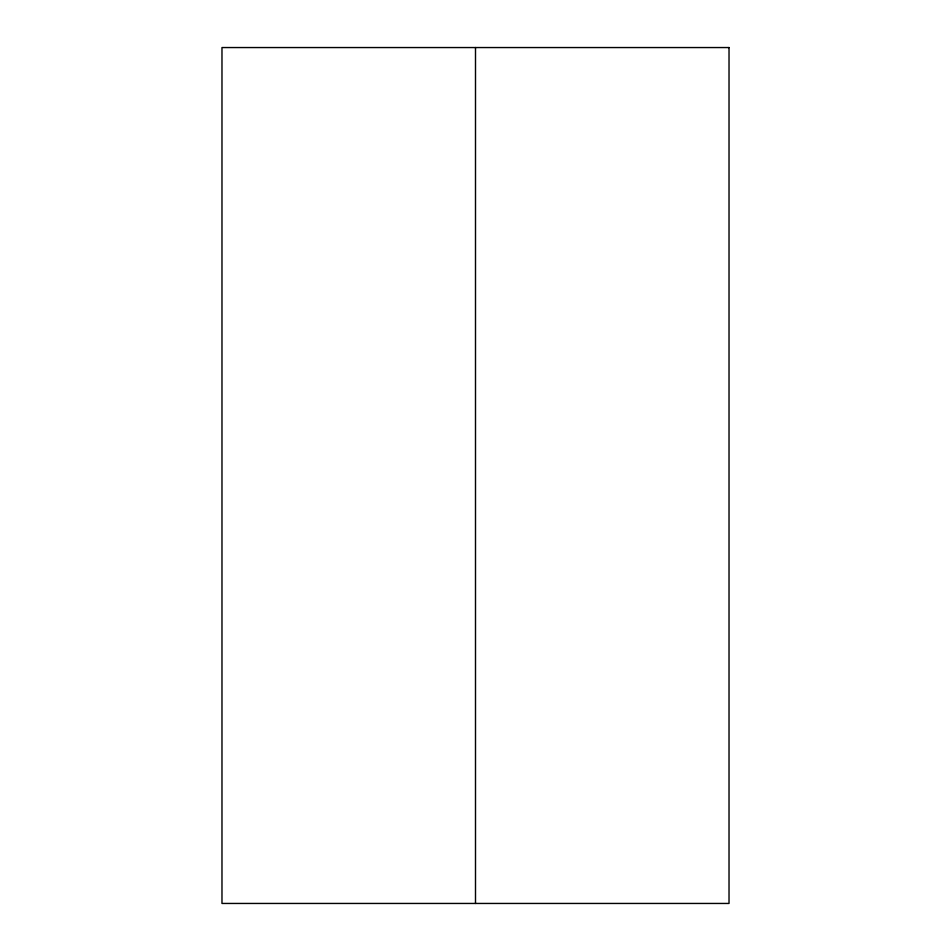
<?xml version="1.0" encoding="UTF-8"?>
<svg xmlns="http://www.w3.org/2000/svg" width="951" height="951" viewBox="0 0 951 951"><rect width="100%" height="100%" fill="white"/><g stroke="black" fill="none" stroke-linecap="round" stroke-linejoin="round"><path stroke-width="1.43" d="M475.5 47.55L475.5 903.45M729.025 47.55L221.975 47.55L221.975 903.45L729.025 903.45L729.025 47.55"/></g></svg>
